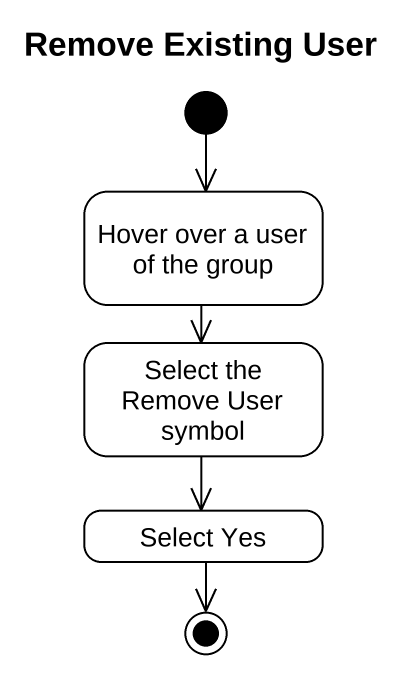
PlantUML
@startuml
title Remove Existing User
hide empty description
state "Hover over a user of the group" as Hover_over_a_user_of_the
state "Select the Remove User symbol" as Select_the_Remove_User
state "Select Yes" as Select_Yes
[*] --> Hover_over_a_user_of_the
Hover_over_a_user_of_the --> Select_the_Remove_User
Select_the_Remove_User --> Select_Yes
Select_Yes --> [*]
@enduml
